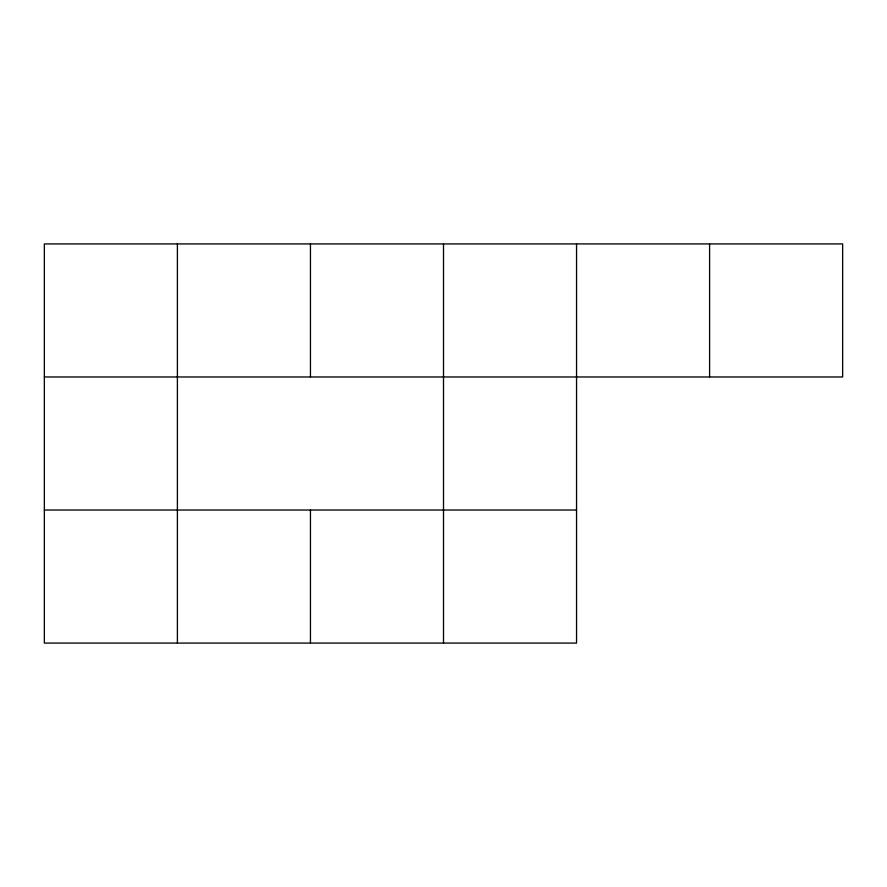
<?xml version="1.0" encoding="UTF-8"?>
<svg xmlns="http://www.w3.org/2000/svg" width="887" height="887" viewBox="0 0 887 887"><rect width="100%" height="100%" fill="white"/><g stroke="black" fill="none" stroke-linecap="round" stroke-linejoin="round"><path stroke-width="1.33" d="M44.35 376.975L842.65 376.975L842.65 243.925L44.35 243.925L44.35 643.075L576.55 643.075L576.55 243.925M44.35 510.025L576.55 510.025M709.6 243.925L709.6 376.975M443.5 243.925L443.5 643.075M310.45 243.925L310.45 376.975M310.45 510.025L310.45 643.075M177.4 243.925L177.4 643.075"/></g></svg>
